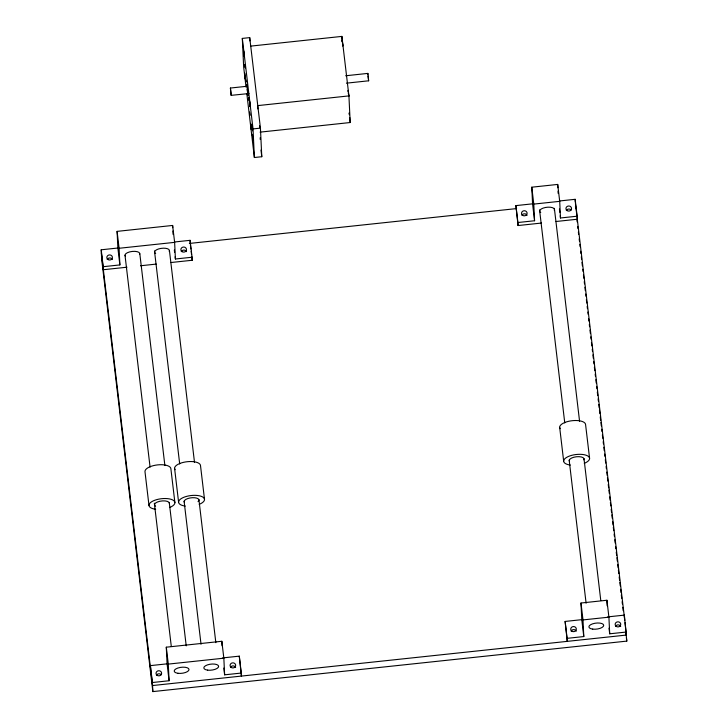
<?xml version="1.0" encoding="UTF-8"?>
<svg xmlns="http://www.w3.org/2000/svg" width="728" height="728" viewBox="0 0 728 728"><rect width="100%" height="100%" fill="white"/><g stroke="black" fill="none" stroke-linecap="round" stroke-linejoin="round"><path stroke-width="1.09" d="M247.074 86.268L230.412 88.043L231.167 95.341L248.976 93.548M231.204 95.441L230.412 88.043M345.645 75.767L367.858 73.401L367.895 74.392M346.428 83.165L368.641 80.799L367.858 73.401M246.046 87.123L243.662 67.012L242.315 38.411L249.722 37.619L260.433 128.128L261.78 156.729L254.372 157.512L246.838 93.821M250.65 46.119L341.887 36.4L348.93 95.896L350.186 122.532L260.078 132.132M348.93 95.896L257.694 105.615L257.849 108.945M254.372 157.512L253.026 128.911L260.433 128.128M126.981 267.212L103.358 269.724L103.212 266.703L119.874 264.919L117.872 248.021L117.09 231.377L172.627 225.453L174.629 242.36L175.412 259.004L192.074 257.23L190.072 240.331L174.529 241.987M541.523 223.05L518.054 225.543L517.908 222.522L534.57 220.748L532.568 203.84L531.786 187.196L557.703 184.43L559.705 201.338L560.487 217.981L577.149 216.207L575.147 199.308L559.595 200.964M607.698 616.898L624.36 615.124L626.79 641.113L152.853 691.6L101.638 258.877L101.21 249.795L117.872 248.021M518.054 225.543L515.906 205.614L532.568 203.84M119.874 264.919L119.092 248.275L174.629 242.36M534.57 220.748L533.788 204.095L559.705 201.338M189.371 243.443L516.616 208.581M140.477 265.775L156.22 264.091M170.843 262.535L192.219 260.26L192.074 257.23M556.055 221.494L577.295 219.237L577.149 216.207M152.853 691.6L152.425 682.518L169.087 680.744L167.085 663.845L166.293 647.192L221.84 641.277L223.842 658.185L224.624 674.829L241.286 673.054L239.285 656.146L222.622 657.921M581.781 619.665L565.119 621.439L567.258 641.368L567.121 638.338L583.783 636.563L581.781 619.665L580.99 603.021L606.915 600.254L608.908 617.162L609.7 633.806L626.362 632.031M150.559 668.641L150.423 665.62L167.085 663.845M169.087 680.744L168.295 664.1L223.842 658.185M583.783 636.563L582.991 619.919L608.908 617.162M626.499 635.053L152.562 685.548L101.356 252.825M368.641 80.799L368.04 76.021M349.804 118.573L349.786 117.536M245.281 67.731L244.926 64.446L245.272 67.74M248.83 97.434L249.176 100.737L249.067 99.254M249.531 112.212L249.877 115.497L249.513 112.221M260.278 138.912L260.369 139.448L260.251 137.583M342.479 41.924L342.233 40.186L342.351 42.078M349.476 114.587L349.231 112.849L349.349 114.742M575.429 203.458L624.77 620.411M625.034 622.658L626.371 633.933M576.913 219.656L577.177 221.913M577.714 226.417L577.977 228.674M578.378 232.05L578.642 234.307M579.179 238.811L579.442 241.068M579.843 244.444L580.116 246.701M580.644 251.206L580.917 253.462M581.317 256.838L581.581 259.095M581.981 262.48L582.382 265.856M582.782 269.242L583.046 271.489M583.447 274.875L583.847 278.251M584.247 281.636L584.511 283.884M584.912 287.269L585.312 290.645M585.712 294.03L585.976 296.287M586.377 299.663L586.777 303.048M587.178 306.424L587.451 308.681M587.851 312.057L588.115 314.314M588.652 318.819L588.916 321.075M589.316 324.451L589.58 326.708M589.98 330.093L590.381 333.469M590.781 336.855L591.045 339.102M591.445 342.488L591.846 345.864M592.246 349.249L592.519 351.497M592.92 354.882L593.311 358.258M593.711 361.643L593.984 363.9M594.385 367.276L594.785 370.661M595.185 374.037L595.449 376.294M595.85 379.67L596.25 383.055M596.651 386.431L596.915 388.688M597.315 392.064L597.715 395.45M598.116 398.826L598.38 401.083M598.78 404.468L599.18 407.844M599.453 410.101L599.854 413.477M600.254 416.862L600.645 420.238M600.918 422.495L601.319 425.871M601.719 429.256L601.983 431.513M602.384 434.889L602.784 438.274M603.184 441.65L603.448 443.907M603.849 447.283L604.249 450.668M604.65 454.045L604.913 456.301M605.314 459.677L605.714 463.063M606.115 466.439L606.388 468.695M606.788 472.081L607.188 475.457M607.452 477.714L607.853 481.09M608.253 484.475L608.654 487.851M608.917 490.108L609.318 493.484M609.718 496.869L610.119 500.245M610.383 502.502L610.783 505.887M611.183 509.263L611.584 512.649M611.848 514.896L612.248 518.281M612.648 521.658L613.049 525.043M613.322 527.29L613.722 530.676M614.123 534.052L614.386 536.309M614.787 539.694L615.187 543.07M615.588 546.455L615.852 548.703M616.252 552.088L616.652 555.464M616.916 557.721L617.317 561.106M617.717 564.482L618.118 567.867M618.39 570.115L618.782 573.5M619.182 576.876L619.583 580.261M619.856 582.509L620.256 585.894M620.656 589.27L621.057 592.656M621.321 594.913L621.721 598.289M622.121 601.674L622.385 603.922M622.786 607.307L623.186 610.683M625.725 632.095L625.989 634.352M626.389 637.728L626.79 641.113M589.589 458.403L585.585 424.597A13.04 5.287 -6.7 0 0 570.688 420.902A13.04 5.287 -6.7 0 0 560.178 428.683M559.423 208.972L559.823 212.349M560.223 215.734L560.487 217.981M609.027 628.173L609.7 633.806M554.372 208.372L579.579 421.348M583.974 458.54L600.782 600.527M539.566 209.946L564.764 422.932M569.169 460.114L586.104 603.23M531.786 187.196L533.788 204.095M580.99 603.021L582.991 619.919M559.668 427.354L563.672 461.161M515.906 205.614L517.908 222.522M565.119 621.439L567.121 638.338M349.786 119.164L350.186 122.532M260.988 150.023L261.78 156.729M242.315 38.411L253.026 128.911M190.354 244.481L190.882 248.994M191.155 251.242L191.555 254.627M191.819 256.875L192.219 260.26M204.513 499.426L200.509 465.62A13.04 5.287 -6.7 0 0 185.613 461.925A13.04 5.287 -6.7 0 0 175.102 469.706M174.347 249.995L174.611 252.243M175.148 256.756L175.412 259.004M223.824 668.067L224.624 674.829M169.433 250.523L194.503 462.371M198.908 499.563L215.843 642.678M154.491 250.969L179.689 463.954M184.093 501.137L201.028 644.253M174.593 468.377L178.597 502.184M174.893 502.602L170.889 468.796A13.04 5.287 -6.7 0 0 157.685 464.883A13.04 5.287 -6.7 0 0 144.972 471.562L148.976 505.369M139.812 253.699L164.883 465.556M169.287 502.739L186.222 645.854M125.007 255.282L150.077 467.13M154.345 503.194L171.28 646.309M117.09 231.377L119.092 248.275M166.293 647.192L168.295 664.1M101.21 249.795L103.212 266.703M150.423 665.62L152.425 682.518M342.506 43.607L342.843 46.082L342.56 42.661M259.559 125.817L259.723 127.309M348.366 93.029L348.785 96.278L348.175 90.381L348.23 91.592M247.183 89.38L248.002 95.778L246.792 84.175L246.91 86.559M248.94 98.917L248.821 97.452M245.855 81.035C246.219 85.495 245.381 76.249 245.736 80.69M624.36 615.124L624.506 618.154M606.915 600.254L607.17 605.805M575.147 199.308L575.293 202.329M575.484 206.37L575.575 208.39M557.703 184.43L557.857 187.76M558.021 191.091L558.121 193.311M341.887 36.4L342.151 41.951M249.722 37.619L249.877 40.923M241.286 673.054L241.423 676.075L239.285 656.146M221.84 641.277L222.049 645.718M190.072 240.331L190.217 243.352M172.627 225.453L172.736 227.673M172.891 231.004L173.046 234.334M155.683 253.508A7.453 3.021 -6.7 0 1 160.915 248.412A7.453 3.021 -6.7 0 1 169.214 251.333M125.289 256.01A7.453 3.021 -6.7 0 1 132.259 251.433A7.453 3.021 -6.7 0 1 139.594 254.481M107.207 259.477A2.794 2.548 -2.7 0 1 112.367 259.541M181.263 251.588A2.794 2.548 -2.7 0 1 186.413 251.651M156.42 675.293A2.794 2.548 -2.7 0 1 161.225 674.783M230.467 667.403A2.794 2.548 -2.7 0 1 235.626 667.476M521.903 215.297A2.794 2.548 -2.7 0 1 527.063 215.361M566.329 210.565A2.794 2.548 -2.7 0 1 571.143 210.046M539.694 211.075A7.453 3.021 -6.7 0 1 547.929 207.18A7.453 3.021 -6.7 0 1 554.29 210.31M540.758 212.485A7.453 3.021 -6.7 0 1 539.985 211.83M571.107 631.112A2.794 2.548 -2.7 0 1 576.267 631.185M615.542 626.38A2.794 2.548 -2.7 0 1 620.702 626.453M570.361 465.056A13.04 5.287 -6.7 0 1 566.311 457.575A13.04 5.287 -6.7 0 1 585.885 455.146A13.04 5.287 -6.7 0 1 584.265 463.327M569.514 461.325A7.453 3.021 -6.7 0 1 576.485 456.756A7.453 3.021 -6.7 0 1 583.82 459.805M185.285 506.078A13.04 5.287 -6.7 0 1 181.236 498.598A13.04 5.287 -6.7 0 1 200.81 496.168A13.04 5.287 -6.7 0 1 199.19 504.349M184.439 502.347A7.453 3.021 -6.7 0 1 192.374 497.697A7.453 3.021 -6.7 0 1 198.034 501.638M155.674 509.263A13.04 5.287 -6.7 0 1 151.615 501.783A13.04 5.287 -6.7 0 1 171.189 499.344A13.04 5.287 -6.7 0 1 169.569 507.534M155.592 506.178A7.453 3.021 -6.7 0 1 159.878 501.264A7.453 3.021 -6.7 0 1 169.342 503.194M243.598 50.769L244.199 56.52L243.598 50.769M244.663 73.237L245.254 78.988L244.663 73.237M249.54 100.965L250.141 106.716L249.54 100.965M250.596 123.432L251.196 129.184L250.596 123.432M251.915 124.898L252.516 130.703L251.915 124.898M252.361 134.434L252.962 140.231L252.361 134.434M107.871 259.459A2.794 2.548 -2.7 0 0 112.376 257.83A2.794 2.548 -2.7 0 0 108.608 255.091A2.794 2.548 -2.7 0 0 107.871 259.459M181.918 251.57A2.794 2.548 -2.7 0 0 186.432 249.941A2.794 2.548 -2.7 0 0 182.664 247.201A2.794 2.548 -2.7 0 0 181.918 251.57M207.653 670.142A7.453 3.021 -6.7 0 0 218.637 666.338A7.453 3.021 -6.7 0 0 207.407 664.901A7.453 3.021 -6.7 0 0 207.653 670.142M178.032 673.3A7.453 3.021 -6.7 0 0 189.016 669.496A7.453 3.021 -6.7 0 0 177.787 668.058A7.453 3.021 -6.7 0 0 178.032 673.3M157.075 675.284A2.794 2.548 -2.7 0 0 161.589 673.646A2.794 2.548 -2.7 0 0 157.821 670.907A2.794 2.548 -2.7 0 0 157.075 675.284M231.131 667.394A2.794 2.548 -2.7 0 0 235.635 665.765A2.794 2.548 -2.7 0 0 231.868 663.017A2.794 2.548 -2.7 0 0 231.131 667.394M566.994 210.547A2.794 2.548 -2.7 0 0 571.507 208.918A2.794 2.548 -2.7 0 0 567.74 206.17A2.794 2.548 -2.7 0 0 566.994 210.547M522.558 215.279A2.794 2.548 -2.7 0 0 527.072 213.65A2.794 2.548 -2.7 0 0 523.305 210.911A2.794 2.548 -2.7 0 0 522.558 215.279M616.207 626.371A2.794 2.548 -2.7 0 0 620.711 624.742A2.794 2.548 -2.7 0 0 616.944 621.994A2.794 2.548 -2.7 0 0 616.207 626.371M571.771 631.103A2.794 2.548 -2.7 0 0 576.285 629.474A2.794 2.548 -2.7 0 0 572.517 626.726A2.794 2.548 -2.7 0 0 571.771 631.103M592.729 629.119A7.453 3.021 -6.7 0 0 603.712 625.316A7.453 3.021 -6.7 0 0 592.483 623.878A7.453 3.021 -6.7 0 0 592.729 629.119"/></g></svg>
